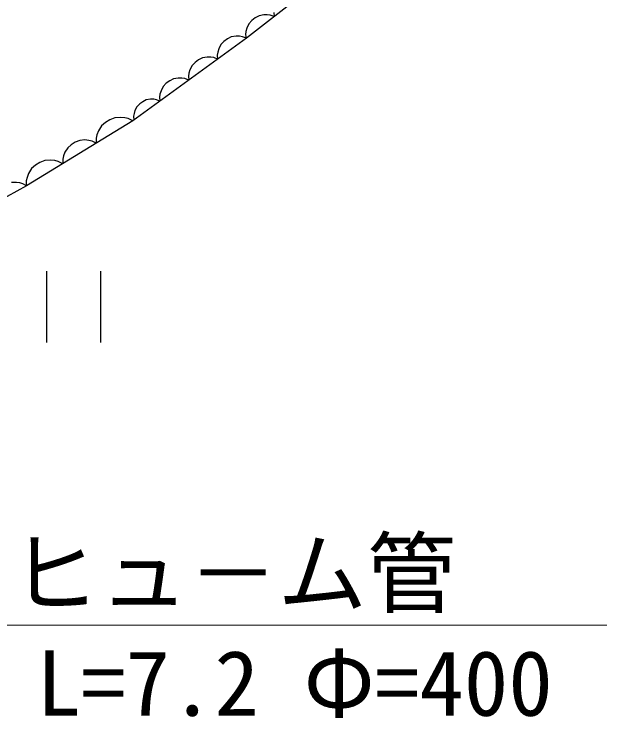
# Model space of a CAD drawing. Units: millimetres, scale not verified. Extents: x 40000 to 680000, y 20000 to 380000.
# Drawn here: x 523841 to 540463, y 266176 to 285910 of the extents above; entities that cross this region are included whole.
import ezdxf
from ezdxf.enums import TextEntityAlignment as Align

# ---------------------------------------------------------------- set-up
doc = ezdxf.new("R2010")
doc.units = ezdxf.units.MM
doc.header["$LTSCALE"] = 1000
doc.layers.add('S-BGD', color=7, linetype='Continuous', lineweight=25)
doc.layers.add('S-STR-HTXT', color=7, linetype='Continuous', lineweight=13)
doc.styles.add('ＭＳ ゴシック', font='')
doc.styles.get('ＭＳ ゴシック').set_extended_font_data('MS Gothic')

msp = doc.modelspace()

# ---------------------------------------------------------------- linework, layer by layer
at = {"layer": 'S-BGD'}
for p, q in [((535074, 288911), (530354, 285230)), ((531120, 285953), (531134, 285838)), ((530603, 285804), (530508, 285730)), ((530709, 285862), (530603, 285804)), ((530841, 285888), (530709, 285862)), ((530941, 285890), (530841, 285888)), ((531025, 285880), (530941, 285890)), ((531134, 285838), (531025, 285880)), ((530426, 285640), (530368, 285519)), ((530508, 285730), (530426, 285640)), ((530342, 285423), (530332, 285339)), ((530368, 285519), (530342, 285423)), ((530354, 285230), (527166, 282913)), ((529822, 285213), (529725, 285143)), ((529931, 285268), (529822, 285213)), ((530063, 285290), (529931, 285268)), ((530163, 285288), (530063, 285290)), ((530247, 285275), (530163, 285288)), ((530354, 285230), (530247, 285275)), ((530332, 285339), (530346, 285223)), ((529640, 285056), (529578, 284937)), ((529725, 285143), (529640, 285056)), ((529549, 284842), (529535, 284758)), ((529535, 284758), (529546, 284642)), ((529578, 284937), (529549, 284842)), ((529013, 284626), (528916, 284555)), ((529122, 284680), (529013, 284626)), ((529255, 284702), (529122, 284680)), ((529355, 284701), (529255, 284702)), ((529438, 284688), (529355, 284701)), ((529546, 284642), (529438, 284688)), ((528831, 284469), (528769, 284350)), ((528916, 284555), (528831, 284469)), ((528740, 284254), (528727, 284171)), ((528727, 284171), (528737, 284055)), ((528769, 284350), (528740, 284254)), ((528108, 283968), (528023, 283881)), ((528205, 284038), (528108, 283968)), ((528314, 284093), (528205, 284038)), ((528446, 284115), (528314, 284093)), ((528546, 284113), (528446, 284115)), ((528630, 284100), (528546, 284113)), ((528737, 284055), (528630, 284100)), ((528023, 283881), (527961, 283762)), ((527932, 283667), (527918, 283583)), ((527918, 283583), (527929, 283467)), ((527961, 283762), (527932, 283667)), ((527362, 283389), (527286, 283311)), ((527450, 283452), (527362, 283389)), ((527548, 283501), (527450, 283452)), ((527667, 283521), (527548, 283501)), ((527757, 283520), (527667, 283521)), ((527832, 283508), (527757, 283520)), ((527929, 283467), (527832, 283508)), ((527230, 283204), (527204, 283118)), ((527286, 283311), (527230, 283204)), ((526664, 282999), (526528, 282945)), ((526824, 283013), (526664, 282999)), ((526943, 283002), (526824, 283013)), ((527042, 282978), (526943, 283002)), ((527166, 282913), (527042, 282978)), ((527204, 283118), (527192, 283043)), ((527192, 283043), (527201, 282938)), ((527166, 282913), (524185, 281093)), ((526405, 282870), (526295, 282774)), ((526528, 282945), (526405, 282870)), ((526210, 282638), (526165, 282527)), ((526295, 282774), (526210, 282638)), ((526165, 282527), (526141, 282428)), ((526141, 282428), (526143, 282288)), ((525445, 282248), (525344, 282161)), ((525558, 282317), (525445, 282248)), ((525682, 282367), (525558, 282317)), ((525829, 282380), (525682, 282367)), ((525938, 282369), (525829, 282380)), ((526029, 282347), (525938, 282369)), ((526143, 282288), (526029, 282347)), ((525266, 282036), (525225, 281934)), ((525344, 282161), (525266, 282036)), ((524702, 281801), (524566, 281747)), ((524862, 281815), (524702, 281801)), ((524981, 281804), (524862, 281815)), ((525080, 281780), (524981, 281804)), ((525225, 281934), (525203, 281843)), ((525203, 281843), (525204, 281715)), ((524443, 281672), (524333, 281576)), ((524566, 281747), (524443, 281672)), ((525204, 281715), (525080, 281780)), ((524248, 281440), (524203, 281329)), ((524333, 281576), (524248, 281440)), ((524203, 281329), (524180, 281230)), ((524180, 281230), (524181, 281090)), ((524185, 281093), (520666, 279149)), ((523904, 281188), (523770, 281183)), ((524003, 281175), (523904, 281188)), ((524084, 281151), (524003, 281175)), ((524185, 281093), (524084, 281151)), ((524750, 278700), (524750, 276702)), ((526270, 276702), (526270, 278700))]:
    msp.add_line(p, q, dxfattribs=at)
at = {"layer": 'S-STR-HTXT'}
msp.add_line((523016, 268776), (540463, 268776), dxfattribs=at)

# ---------------------------------------------------------------- texts
at = {"layer": 'S-STR-HTXT', "style": 'ＭＳ ゴシック'}
for s, p in [('ヒュ－ム管', (523732, 268770)), ('L=7.2 Φ=400', (524473, 265686))]:
    msp.add_text(s, height=1833, dxfattribs=at).set_placement(p, align=Align.BOTTOM_LEFT)

doc.saveas('drawing.dxf')
